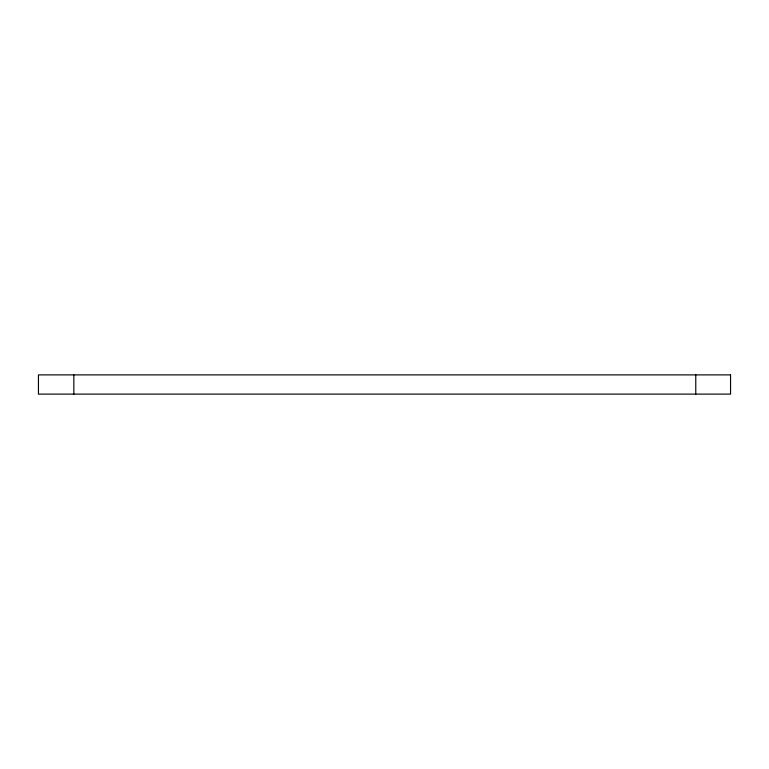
<?xml version="1.0" encoding="UTF-8"?>
<svg xmlns="http://www.w3.org/2000/svg" width="769" height="769" viewBox="0 0 769 769"><rect width="100%" height="100%" fill="white"/><g stroke="black" fill="none" stroke-linecap="round" stroke-linejoin="round"><path stroke-width="1.15" d="M695.772 374.888L695.772 394.113M73.843 374.888L73.843 394.113M730.55 374.888L38.45 374.888L38.45 394.113L730.55 394.113L730.55 374.888"/></g></svg>
